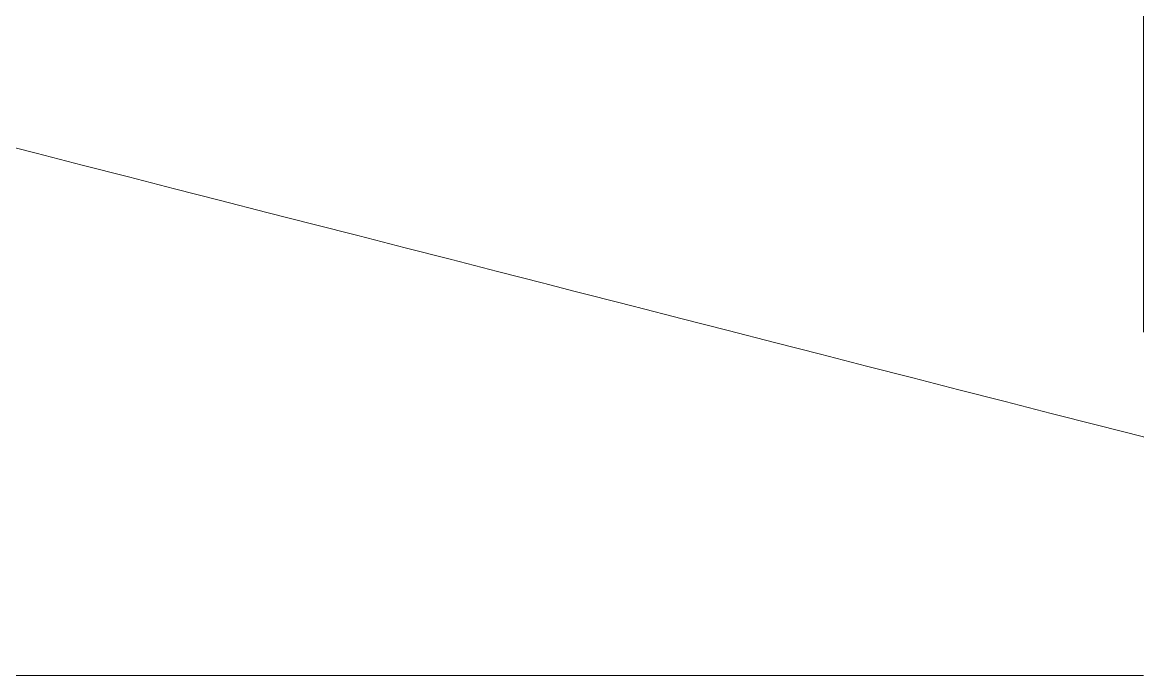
# Model space of a CAD drawing. Header units: metres. Extents: x 0 to 22, y -3 to 11.8.
# Drawn here: x 1.743 to 2.715, y 0.29 to 0.856 of the extents above; entities that cross this region are included whole.
import ezdxf

# ---------------------------------------------------------------- set-up
doc = ezdxf.new("R2010")
doc.units = ezdxf.units.M
doc.header["$MEASUREMENT"] = 0
doc.linetypes.add('Xref_Alzado 2$0$Wipeout_Contour', pattern=[1000, 0, -1000])
doc.layers.add('Xref_Alzado 2$0$Estructura - Muros', color=7, linetype='Continuous')
doc.layers.add('Xref_Alzado 2$0$Interior - Escaleras', color=7, linetype='Continuous')
doc.layers.add('Xref_Alzado 2$0$Estructura - Muros_Pen_No__81', color=7, linetype='Continuous', lineweight=13, true_color=0x6a6a6a)
doc.layers.add('Xref_Alzado 2$0$Interior - Escaleras_Pen_No__81', color=7, linetype='Continuous', lineweight=13, true_color=0x6a6a6a)

# ---------------------------------------------------------------- blocks, each defined once
blk = doc.blocks.new('Xref_Alzado 2$0$Section Element_27')
at = {"color": 254, "linetype": 'Xref_Alzado 2$0$Wipeout_Contour', "lineweight": 0, "ltscale": 264263.312377}
blk.add_wipeout([(-9342.1, 0), (-9342.1, -2999.28), (-8045.42, -2999.28), (-8045.42, -2792.31), (-8085.5, -2782.04), (-8205.5, -2751.26), (-8245.5, -2741.01), (-8325.5, -2720.49), (-8365.5, -2710.24), (-8485.5, -2679.46), (-8525.5, -2669.21), (-8538.02, -2666), (-8565.5, -2658.95), (-8605.5, -2648.69), (-8645.5, -2638.44), (-8725.5, -2617.92), (-8765.5, -2607.67), (-8885.5, -2576.89), (-8925.5, -2566.64), (-9005.5, -2546.12), (-9045.5, -2535.87), (-9125.5, -2515.35), (-9165.5, -2505.1), (-9245.5, -2484.58), (-9245.5, -1900), (-9253, -1898.05), (-9253, -300), (-9268.41, -300), (-9268.41, 0)], dxfattribs=at).dxf.layer = 'Xref_Alzado 2$0$Estructura - Muros'
at = {"layer": 'Xref_Alzado 2$0$Estructura - Muros_Pen_No__81', "color": 251, "linetype": 'Continuous', "lineweight": 13, "true_color": 0x6a6a6a}
blk.add_line((-9342.1, -2999.28), (-8045.41, -2999.28), dxfattribs=at)
blk = doc.blocks.new('Xref_Alzado 2$0$Section Element_74')
at = {"color": 254, "linetype": 'Xref_Alzado 2$0$Wipeout_Contour', "lineweight": 0, "ltscale": 33687.312577}
blk.add_wipeout([(-8045.5, -2260), (-8045.5, -2701.19), (-8045.42, -2701.25), (-8045.42, -2260)], dxfattribs=at).dxf.layer = 'Xref_Alzado 2$0$Interior - Escaleras'
at = {"color": 254, "linetype": 'Xref_Alzado 2$0$Wipeout_Contour', "lineweight": 0, "ltscale": 25549.04255}
blk.add_wipeout([(-8045.42, -2792.29), (-8045.5, -2792.29), (-8045.42, -2792.31)], dxfattribs=at).dxf.layer = 'Xref_Alzado 2$0$Interior - Escaleras'
at = {"color": 254, "linetype": 'Xref_Alzado 2$0$Wipeout_Contour', "lineweight": 0, "ltscale": 34097.291413}
blk.add_wipeout([(-8045.42, -2782.89), (-8085.5, -2782.04), (-8045.5, -2792.29), (-8045.42, -2792.29)], dxfattribs=at).dxf.layer = 'Xref_Alzado 2$0$Interior - Escaleras'
at = {"layer": 'Xref_Alzado 2$0$Interior - Escaleras_Pen_No__81', "color": 251, "linetype": 'Continuous', "lineweight": 13, "true_color": 0x6a6a6a}
blk.add_line((-8045.42, -2792.31), (-8045.5, -2792.29), dxfattribs=at)
at = {"color": 254, "linetype": 'Xref_Alzado 2$0$Wipeout_Contour', "lineweight": 0, "ltscale": 34160.983877}
blk.add_wipeout([(-8045.42, -2777.25), (-8125.5, -2771.78), (-8085.5, -2782.04), (-8045.42, -2782.89)], dxfattribs=at).dxf.layer = 'Xref_Alzado 2$0$Interior - Escaleras'
at = {"color": 254, "linetype": 'Xref_Alzado 2$0$Wipeout_Contour', "lineweight": 0, "ltscale": 25604.165633}
blk.add_wipeout([(-8125.5, -2771.78), (-8045.42, -2777.25), (-8045.42, -2764.56)], dxfattribs=at).dxf.layer = 'Xref_Alzado 2$0$Interior - Escaleras'
at = {"layer": 'Xref_Alzado 2$0$Interior - Escaleras_Pen_No__81', "color": 251, "linetype": 'Continuous', "lineweight": 13, "true_color": 0x6a6a6a}
blk.add_line((-8045.5, -2792.29), (-8085.5, -2782.04), dxfattribs=at)
at = {"color": 254, "linetype": 'Xref_Alzado 2$0$Wipeout_Contour', "lineweight": 0, "ltscale": 34217.757467}
blk.add_wipeout([(-8045.42, -2759.02), (-8165.5, -2761.52), (-8125.5, -2771.78), (-8045.42, -2764.56)], dxfattribs=at).dxf.layer = 'Xref_Alzado 2$0$Interior - Escaleras'
at = {"layer": 'Xref_Alzado 2$0$Interior - Escaleras_Pen_No__81', "color": 251, "linetype": 'Continuous', "lineweight": 13, "true_color": 0x6a6a6a}
blk.add_line((-8085.5, -2782.04), (-8125.5, -2771.78), dxfattribs=at)
at = {"color": 254, "linetype": 'Xref_Alzado 2$0$Wipeout_Contour', "lineweight": 0, "ltscale": 34284.059563}
blk.add_wipeout([(-8045.42, -2755.33), (-8205.5, -2751.26), (-8165.5, -2761.52), (-8045.42, -2759.02)], dxfattribs=at).dxf.layer = 'Xref_Alzado 2$0$Interior - Escaleras'
at = {"layer": 'Xref_Alzado 2$0$Interior - Escaleras_Pen_No__81', "color": 251, "linetype": 'Continuous', "lineweight": 13, "true_color": 0x6a6a6a}
blk.add_line((-8125.5, -2771.78), (-8165.5, -2761.52), dxfattribs=at)
at = {"color": 254, "linetype": 'Xref_Alzado 2$0$Wipeout_Contour', "lineweight": 0, "ltscale": 34351.412881}
blk.add_wipeout([(-8045.42, -2752.69), (-8245.5, -2741.01), (-8205.5, -2751.26), (-8045.42, -2755.33)], dxfattribs=at).dxf.layer = 'Xref_Alzado 2$0$Interior - Escaleras'
at = {"color": 254, "linetype": 'Xref_Alzado 2$0$Wipeout_Contour', "lineweight": 0, "ltscale": 25689.275303}
blk.add_wipeout([(-8045.42, -2731.22), (-8245.5, -2741.01), (-8045.42, -2752.69)], dxfattribs=at).dxf.layer = 'Xref_Alzado 2$0$Interior - Escaleras'
at = {"layer": 'Xref_Alzado 2$0$Interior - Escaleras_Pen_No__81', "color": 251, "linetype": 'Continuous', "lineweight": 13, "true_color": 0x6a6a6a}
blk.add_line((-8165.5, -2761.52), (-8205.5, -2751.26), dxfattribs=at)
at = {"color": 254, "linetype": 'Xref_Alzado 2$0$Wipeout_Contour', "lineweight": 0, "ltscale": 34405.153948}
blk.add_wipeout([(-8285.5, -2730.75), (-8245.5, -2741.01), (-8045.42, -2731.22), (-8045.42, -2729.48)], dxfattribs=at).dxf.layer = 'Xref_Alzado 2$0$Interior - Escaleras'
at = {"layer": 'Xref_Alzado 2$0$Interior - Escaleras_Pen_No__81', "color": 251, "linetype": 'Continuous', "lineweight": 13, "true_color": 0x6a6a6a}
blk.add_line((-8205.5, -2751.26), (-8245.5, -2741.01), dxfattribs=at)
at = {"color": 254, "linetype": 'Xref_Alzado 2$0$Wipeout_Contour', "lineweight": 0, "ltscale": 34474.140411}
blk.add_wipeout([(-8325.5, -2720.49), (-8285.5, -2730.75), (-8045.42, -2729.48), (-8045.42, -2728.17)], dxfattribs=at).dxf.layer = 'Xref_Alzado 2$0$Interior - Escaleras'
at = {"color": 254, "linetype": 'Xref_Alzado 2$0$Wipeout_Contour', "lineweight": 0, "ltscale": 25742.481785}
blk.add_wipeout([(-8045.42, -2704.62), (-8325.5, -2720.49), (-8045.42, -2728.17)], dxfattribs=at).dxf.layer = 'Xref_Alzado 2$0$Interior - Escaleras'
at = {"layer": 'Xref_Alzado 2$0$Interior - Escaleras_Pen_No__81', "color": 251, "linetype": 'Continuous', "lineweight": 13, "true_color": 0x6a6a6a}
blk.add_line((-8245.5, -2741.01), (-8285.5, -2730.75), dxfattribs=at)
at = {"color": 254, "linetype": 'Xref_Alzado 2$0$Wipeout_Contour', "lineweight": 0, "ltscale": 34527.859513}
blk.add_wipeout([(-8365.5, -2710.24), (-8325.5, -2720.49), (-8045.42, -2704.62), (-8045.42, -2704.45)], dxfattribs=at).dxf.layer = 'Xref_Alzado 2$0$Interior - Escaleras'
at = {"layer": 'Xref_Alzado 2$0$Interior - Escaleras_Pen_No__81', "color": 251, "linetype": 'Continuous', "lineweight": 13, "true_color": 0x6a6a6a}
blk.add_line((-8285.5, -2730.75), (-8325.5, -2720.49), dxfattribs=at)
at = {"color": 254, "linetype": 'Xref_Alzado 2$0$Wipeout_Contour', "lineweight": 0, "ltscale": 34597.683355}
blk.add_wipeout([(-8405.5, -2699.98), (-8365.5, -2710.24), (-8045.42, -2704.45), (-8045.42, -2704.32)], dxfattribs=at).dxf.layer = 'Xref_Alzado 2$0$Interior - Escaleras'
at = {"layer": 'Xref_Alzado 2$0$Interior - Escaleras_Pen_No__81', "color": 251, "linetype": 'Continuous', "lineweight": 13, "true_color": 0x6a6a6a}
blk.add_line((-8325.5, -2720.49), (-8365.5, -2710.24), dxfattribs=at)
at = {"color": 254, "linetype": 'Xref_Alzado 2$0$Wipeout_Contour', "lineweight": 0, "ltscale": 34290.681234}
blk.add_wipeout([(-8405.5, -2699.98), (-8045.42, -2704.32), (-8045.42, -2701.25), (-8045.5, -2701.19)], dxfattribs=at).dxf.layer = 'Xref_Alzado 2$0$Interior - Escaleras'
at = {"color": 254, "linetype": 'Xref_Alzado 2$0$Wipeout_Contour', "lineweight": 0, "ltscale": 26178.533041}
blk.add_wipeout([(-8445.5, -2689.72), (-8405.5, -2699.98), (-8045.5, -2701.19)], dxfattribs=at).dxf.layer = 'Xref_Alzado 2$0$Interior - Escaleras'
at = {"color": 254, "linetype": 'Xref_Alzado 2$0$Wipeout_Contour', "lineweight": 0, "ltscale": 25828.819709}
blk.add_wipeout([(-8045.5, -2673.34), (-8445.5, -2689.72), (-8045.5, -2701.19)], dxfattribs=at).dxf.layer = 'Xref_Alzado 2$0$Interior - Escaleras'
at = {"layer": 'Xref_Alzado 2$0$Interior - Escaleras_Pen_No__81', "color": 251, "linetype": 'Continuous', "lineweight": 13, "true_color": 0x6a6a6a}
for p, q in [((-8365.5, -2710.24), (-8405.5, -2699.98)), ((-8045.42, -2701.25), (-8045.5, -2701.19))]:
    blk.add_line(p, q, dxfattribs=at)
at = {"color": 254, "linetype": 'Xref_Alzado 2$0$Wipeout_Contour', "lineweight": 0, "ltscale": 26239.546734}
blk.add_wipeout([(-8045.5, -2673.34), (-8485.5, -2679.46), (-8445.5, -2689.72)], dxfattribs=at).dxf.layer = 'Xref_Alzado 2$0$Interior - Escaleras'
at = {"layer": 'Xref_Alzado 2$0$Interior - Escaleras_Pen_No__81', "color": 251, "linetype": 'Continuous', "lineweight": 13, "true_color": 0x6a6a6a}
blk.add_line((-8405.5, -2699.98), (-8445.5, -2689.72), dxfattribs=at)
at = {"color": 254, "linetype": 'Xref_Alzado 2$0$Wipeout_Contour', "lineweight": 0, "ltscale": 26309.65406}
blk.add_wipeout([(-8045.5, -2673.34), (-8525.5, -2669.21), (-8485.5, -2679.46)], dxfattribs=at).dxf.layer = 'Xref_Alzado 2$0$Interior - Escaleras'
at = {"layer": 'Xref_Alzado 2$0$Interior - Escaleras_Pen_No__81', "color": 251, "linetype": 'Continuous', "lineweight": 13, "true_color": 0x6a6a6a}
blk.add_line((-8445.5, -2689.72), (-8485.5, -2679.46), dxfattribs=at)
at = {"color": 254, "linetype": 'Xref_Alzado 2$0$Wipeout_Contour', "lineweight": 0, "ltscale": 26355.684925}
blk.add_wipeout([(-8045.5, -2673.34), (-8538.02, -2666), (-8525.5, -2669.21)], dxfattribs=at).dxf.layer = 'Xref_Alzado 2$0$Interior - Escaleras'
at = {"color": 254, "linetype": 'Xref_Alzado 2$0$Wipeout_Contour', "lineweight": 0, "ltscale": 26390.859986}
blk.add_wipeout([(-8045.5, -2673.34), (-8565.5, -2658.95), (-8538.02, -2666)], dxfattribs=at).dxf.layer = 'Xref_Alzado 2$0$Interior - Escaleras'
at = {"color": 254, "linetype": 'Xref_Alzado 2$0$Wipeout_Contour', "lineweight": 0, "ltscale": 25918.332004}
blk.add_wipeout([(-8045.5, -2651.6), (-8565.5, -2658.95), (-8045.5, -2673.34)], dxfattribs=at).dxf.layer = 'Xref_Alzado 2$0$Interior - Escaleras'
at = {"layer": 'Xref_Alzado 2$0$Interior - Escaleras_Pen_No__81', "color": 251, "linetype": 'Continuous', "lineweight": 13, "true_color": 0x6a6a6a}
for p, q in [((-8525.5, -2669.21), (-8538.02, -2666)), ((-8485.5, -2679.46), (-8525.5, -2669.21)), ((-8045.5, -2701.19), (-8045.5, -2673.34))]:
    blk.add_line(p, q, dxfattribs=at)
at = {"color": 254, "linetype": 'Xref_Alzado 2$0$Wipeout_Contour', "lineweight": 0, "ltscale": 26443.313333}
blk.add_wipeout([(-8605.5, -2648.69), (-8565.5, -2658.95), (-8045.5, -2651.6)], dxfattribs=at).dxf.layer = 'Xref_Alzado 2$0$Interior - Escaleras'
at = {"layer": 'Xref_Alzado 2$0$Interior - Escaleras_Pen_No__81', "color": 251, "linetype": 'Continuous', "lineweight": 13, "true_color": 0x6a6a6a}
blk.add_line((-8538.02, -2666), (-8565.5, -2658.95), dxfattribs=at)
at = {"color": 254, "linetype": 'Xref_Alzado 2$0$Wipeout_Contour', "lineweight": 0, "ltscale": 25944.838983}
blk.add_wipeout([(-8045.5, -2645.5), (-8605.5, -2648.69), (-8045.5, -2651.6)], dxfattribs=at).dxf.layer = 'Xref_Alzado 2$0$Interior - Escaleras'
at = {"color": 254, "linetype": 'Xref_Alzado 2$0$Wipeout_Contour', "lineweight": 0, "ltscale": 26511.946713}
blk.add_wipeout([(-8045.5, -2645.5), (-8645.5, -2638.44), (-8605.5, -2648.69)], dxfattribs=at).dxf.layer = 'Xref_Alzado 2$0$Interior - Escaleras'
at = {"layer": 'Xref_Alzado 2$0$Interior - Escaleras_Pen_No__81', "color": 251, "linetype": 'Continuous', "lineweight": 13, "true_color": 0x6a6a6a}
blk.add_line((-8045.5, -2673.34), (-8045.5, -2651.6), dxfattribs=at)
at = {"color": 254, "linetype": 'Xref_Alzado 2$0$Wipeout_Contour', "lineweight": 0, "ltscale": 25971.037296}
blk.add_wipeout([(-8045.5, -2622.4), (-8645.5, -2638.44), (-8045.5, -2645.5)], dxfattribs=at).dxf.layer = 'Xref_Alzado 2$0$Interior - Escaleras'
at = {"layer": 'Xref_Alzado 2$0$Interior - Escaleras_Pen_No__81', "color": 251, "linetype": 'Continuous', "lineweight": 13, "true_color": 0x6a6a6a}
for p, q in [((-8565.5, -2658.95), (-8605.5, -2648.69)), ((-8045.5, -2651.6), (-8045.5, -2645.5))]:
    blk.add_line(p, q, dxfattribs=at)
at = {"color": 254, "linetype": 'Xref_Alzado 2$0$Wipeout_Contour', "lineweight": 0, "ltscale": 26575.1948}
blk.add_wipeout([(-8045.5, -2622.4), (-8685.5, -2628.18), (-8645.5, -2638.44)], dxfattribs=at).dxf.layer = 'Xref_Alzado 2$0$Interior - Escaleras'
at = {"layer": 'Xref_Alzado 2$0$Interior - Escaleras_Pen_No__81', "color": 251, "linetype": 'Continuous', "lineweight": 13, "true_color": 0x6a6a6a}
blk.add_line((-8605.5, -2648.69), (-8645.5, -2638.44), dxfattribs=at)
at = {"color": 254, "linetype": 'Xref_Alzado 2$0$Wipeout_Contour', "lineweight": 0, "ltscale": 26645.834034}
blk.add_wipeout([(-8725.5, -2617.92), (-8685.5, -2628.18), (-8045.5, -2622.4)], dxfattribs=at).dxf.layer = 'Xref_Alzado 2$0$Interior - Escaleras'
at = {"layer": 'Xref_Alzado 2$0$Interior - Escaleras_Pen_No__81', "color": 251, "linetype": 'Continuous', "lineweight": 13, "true_color": 0x6a6a6a}
blk.add_line((-8645.5, -2638.44), (-8685.5, -2628.18), dxfattribs=at)
at = {"color": 254, "linetype": 'Xref_Alzado 2$0$Wipeout_Contour', "lineweight": 0, "ltscale": 26032.812342}
blk.add_wipeout([(-8045.5, -2617.66), (-8725.5, -2617.92), (-8045.5, -2622.4)], dxfattribs=at).dxf.layer = 'Xref_Alzado 2$0$Interior - Escaleras'
at = {"color": 254, "linetype": 'Xref_Alzado 2$0$Wipeout_Contour', "lineweight": 0, "ltscale": 26715.248186}
blk.add_wipeout([(-8765.5, -2607.67), (-8725.5, -2617.92), (-8045.5, -2617.66)], dxfattribs=at).dxf.layer = 'Xref_Alzado 2$0$Interior - Escaleras'
at = {"color": 254, "linetype": 'Xref_Alzado 2$0$Wipeout_Contour', "lineweight": 0, "ltscale": 26058.344586}
blk.add_wipeout([(-8045.5, -2589.82), (-8765.5, -2607.67), (-8045.5, -2617.66)], dxfattribs=at).dxf.layer = 'Xref_Alzado 2$0$Interior - Escaleras'
at = {"layer": 'Xref_Alzado 2$0$Interior - Escaleras_Pen_No__81', "color": 251, "linetype": 'Continuous', "lineweight": 13, "true_color": 0x6a6a6a}
for p, q in [((-8685.5, -2628.18), (-8725.5, -2617.92)), ((-8045.5, -2622.4), (-8045.5, -2617.66)), ((-8045.5, -2645.5), (-8045.5, -2622.4))]:
    blk.add_line(p, q, dxfattribs=at)
at = {"color": 254, "linetype": 'Xref_Alzado 2$0$Wipeout_Contour', "lineweight": 0, "ltscale": 26777.354993}
blk.add_wipeout([(-8805.5, -2597.41), (-8765.5, -2607.67), (-8045.5, -2589.82)], dxfattribs=at).dxf.layer = 'Xref_Alzado 2$0$Interior - Escaleras'
at = {"layer": 'Xref_Alzado 2$0$Interior - Escaleras_Pen_No__81', "color": 251, "linetype": 'Continuous', "lineweight": 13, "true_color": 0x6a6a6a}
blk.add_line((-8725.5, -2617.92), (-8765.5, -2607.67), dxfattribs=at)
at = {"color": 254, "linetype": 'Xref_Alzado 2$0$Wipeout_Contour', "lineweight": 0, "ltscale": 26848.221444}
blk.add_wipeout([(-8845.5, -2587.15), (-8805.5, -2597.41), (-8045.5, -2589.82)], dxfattribs=at).dxf.layer = 'Xref_Alzado 2$0$Interior - Escaleras'
at = {"layer": 'Xref_Alzado 2$0$Interior - Escaleras_Pen_No__81', "color": 251, "linetype": 'Continuous', "lineweight": 13, "true_color": 0x6a6a6a}
blk.add_line((-8765.5, -2607.67), (-8805.5, -2597.41), dxfattribs=at)
at = {"color": 254, "linetype": 'Xref_Alzado 2$0$Wipeout_Contour', "lineweight": 0, "ltscale": 26120.122179}
blk.add_wipeout([(-8045.5, -2588.19), (-8845.5, -2587.15), (-8045.5, -2589.82)], dxfattribs=at).dxf.layer = 'Xref_Alzado 2$0$Interior - Escaleras'
at = {"color": 254, "linetype": 'Xref_Alzado 2$0$Wipeout_Contour', "lineweight": 0, "ltscale": 26918.923968}
blk.add_wipeout([(-8885.5, -2576.89), (-8845.5, -2587.15), (-8045.5, -2588.19)], dxfattribs=at).dxf.layer = 'Xref_Alzado 2$0$Interior - Escaleras'
at = {"color": 254, "linetype": 'Xref_Alzado 2$0$Wipeout_Contour', "lineweight": 0, "ltscale": 26989.921621}
blk.add_wipeout([(-8925.5, -2566.64), (-8885.5, -2576.89), (-8045.5, -2588.19)], dxfattribs=at).dxf.layer = 'Xref_Alzado 2$0$Interior - Escaleras'
at = {"color": 254, "linetype": 'Xref_Alzado 2$0$Wipeout_Contour', "lineweight": 0, "ltscale": 27061.092635}
blk.add_wipeout([(-8965.5, -2556.38), (-8925.5, -2566.64), (-8045.5, -2588.19)], dxfattribs=at).dxf.layer = 'Xref_Alzado 2$0$Interior - Escaleras'
at = {"color": 254, "linetype": 'Xref_Alzado 2$0$Wipeout_Contour', "lineweight": 0, "ltscale": 27132.375608}
blk.add_wipeout([(-9005.5, -2546.12), (-8965.5, -2556.38), (-8045.5, -2588.19)], dxfattribs=at).dxf.layer = 'Xref_Alzado 2$0$Interior - Escaleras'
at = {"color": 254, "linetype": 'Xref_Alzado 2$0$Wipeout_Contour', "lineweight": 0, "ltscale": 27203.762634}
blk.add_wipeout([(-9045.5, -2535.87), (-9005.5, -2546.12), (-8045.5, -2588.19)], dxfattribs=at).dxf.layer = 'Xref_Alzado 2$0$Interior - Escaleras'
at = {"color": 254, "linetype": 'Xref_Alzado 2$0$Wipeout_Contour', "lineweight": 0, "ltscale": 26267.905949}
blk.add_wipeout([(-9045.5, -2535.87), (-8045.5, -2588.19), (-8045.5, -2488.85)], dxfattribs=at).dxf.layer = 'Xref_Alzado 2$0$Interior - Escaleras'
at = {"layer": 'Xref_Alzado 2$0$Interior - Escaleras_Pen_No__81', "color": 251, "linetype": 'Continuous', "lineweight": 13, "true_color": 0x6a6a6a}
for p, q in [((-8965.5, -2556.38), (-9005.5, -2546.12)), ((-8925.5, -2566.64), (-8965.5, -2556.38)), ((-8885.5, -2576.89), (-8925.5, -2566.64)), ((-8845.5, -2587.15), (-8885.5, -2576.89)), ((-8805.5, -2597.41), (-8845.5, -2587.15)), ((-8045.5, -2589.82), (-8045.5, -2588.19)), ((-8045.5, -2617.66), (-8045.5, -2589.82))]:
    blk.add_line(p, q, dxfattribs=at)
at = {"color": 254, "linetype": 'Xref_Alzado 2$0$Wipeout_Contour', "lineweight": 0, "ltscale": 27245.543758}
blk.add_wipeout([(-9085.5, -2525.61), (-9045.5, -2535.87), (-8045.5, -2488.85)], dxfattribs=at).dxf.layer = 'Xref_Alzado 2$0$Interior - Escaleras'
at = {"layer": 'Xref_Alzado 2$0$Interior - Escaleras_Pen_No__81', "color": 251, "linetype": 'Continuous', "lineweight": 13, "true_color": 0x6a6a6a}
blk.add_line((-9005.5, -2546.12), (-9045.5, -2535.87), dxfattribs=at)
at = {"color": 254, "linetype": 'Xref_Alzado 2$0$Wipeout_Contour', "lineweight": 0, "ltscale": 27317.105799}
blk.add_wipeout([(-9125.5, -2515.35), (-9085.5, -2525.61), (-8045.5, -2488.85)], dxfattribs=at).dxf.layer = 'Xref_Alzado 2$0$Interior - Escaleras'
at = {"color": 254, "linetype": 'Xref_Alzado 2$0$Wipeout_Contour', "lineweight": 0, "ltscale": 27388.746225}
blk.add_wipeout([(-8045.5, -2488.85), (-9165.5, -2505.1), (-9125.5, -2515.35)], dxfattribs=at).dxf.layer = 'Xref_Alzado 2$0$Interior - Escaleras'
at = {"color": 254, "linetype": 'Xref_Alzado 2$0$Wipeout_Contour', "lineweight": 0, "ltscale": 27460.434712}
blk.add_wipeout([(-9205.5, -2494.84), (-9165.5, -2505.1), (-8045.5, -2488.85)], dxfattribs=at).dxf.layer = 'Xref_Alzado 2$0$Interior - Escaleras'
at = {"color": 254, "linetype": 'Xref_Alzado 2$0$Wipeout_Contour', "lineweight": 0, "ltscale": 27532.280316}
blk.add_wipeout([(-9245.5, -2484.58), (-9205.5, -2494.84), (-8045.5, -2488.85)], dxfattribs=at).dxf.layer = 'Xref_Alzado 2$0$Interior - Escaleras'
at = {"color": 254, "linetype": 'Xref_Alzado 2$0$Wipeout_Contour', "lineweight": 0, "ltscale": 27565.62619}
blk.add_wipeout([(-9245.5, -2474.38), (-9245.5, -2484.58), (-8045.5, -2488.85)], dxfattribs=at).dxf.layer = 'Xref_Alzado 2$0$Interior - Escaleras'
at = {"color": 254, "linetype": 'Xref_Alzado 2$0$Wipeout_Contour', "lineweight": 0, "ltscale": 27560.850928}
blk.add_wipeout([(-8045.5, -2488.85), (-9245.5, -2466.47), (-9245.5, -2474.38)], dxfattribs=at).dxf.layer = 'Xref_Alzado 2$0$Interior - Escaleras'
at = {"color": 254, "linetype": 'Xref_Alzado 2$0$Wipeout_Contour', "lineweight": 0, "ltscale": 27558.151579}
blk.add_wipeout([(-8045.5, -2488.85), (-9245.5, -2464.18), (-9245.5, -2466.47)], dxfattribs=at).dxf.layer = 'Xref_Alzado 2$0$Interior - Escaleras'
at = {"color": 254, "linetype": 'Xref_Alzado 2$0$Wipeout_Contour', "lineweight": 0, "ltscale": 27554.991177}
blk.add_wipeout([(-9245.5, -2453.98), (-9245.5, -2464.18), (-8045.5, -2488.85)], dxfattribs=at).dxf.layer = 'Xref_Alzado 2$0$Interior - Escaleras'
at = {"color": 254, "linetype": 'Xref_Alzado 2$0$Wipeout_Contour', "lineweight": 0, "ltscale": 27552.156893}
blk.add_wipeout([(-8045.5, -2488.85), (-9245.5, -2453.43), (-9245.5, -2453.98)], dxfattribs=at).dxf.layer = 'Xref_Alzado 2$0$Interior - Escaleras'
at = {"color": 254, "linetype": 'Xref_Alzado 2$0$Wipeout_Contour', "lineweight": 0, "ltscale": 27549.483315}
blk.add_wipeout([(-8045.5, -2488.85), (-9245.5, -2443.33), (-9245.5, -2453.43)], dxfattribs=at).dxf.layer = 'Xref_Alzado 2$0$Interior - Escaleras'
at = {"color": 254, "linetype": 'Xref_Alzado 2$0$Wipeout_Contour', "lineweight": 0, "ltscale": 27544.163778}
blk.add_wipeout([(-8045.5, -2488.85), (-9245.5, -2432.64), (-9245.5, -2443.33)], dxfattribs=at).dxf.layer = 'Xref_Alzado 2$0$Interior - Escaleras'
at = {"color": 254, "linetype": 'Xref_Alzado 2$0$Wipeout_Contour', "lineweight": 0, "ltscale": 26373.377802}
blk.add_wipeout([(-8045.5, -2383.34), (-9245.5, -2432.64), (-8045.5, -2488.85)], dxfattribs=at).dxf.layer = 'Xref_Alzado 2$0$Interior - Escaleras'
at = {"layer": 'Xref_Alzado 2$0$Interior - Escaleras_Pen_No__81', "color": 251, "linetype": 'Continuous', "lineweight": 13, "true_color": 0x6a6a6a}
for p, q in [((-8045.5, -2488.85), (-8045.5, -2383.34)), ((-8045.5, -2588.19), (-8045.5, -2488.85))]:
    blk.add_line(p, q, dxfattribs=at)
blk = doc.blocks.new('Xref_Alzado 2')
at = {"layer": 'Xref_Alzado 2$0$Estructura - Muros', "lineweight": 0, "xscale": 0.001, "yscale": 0.001, "zscale": 0.001}
blk.add_blockref('Xref_Alzado 2$0$Section Element_27', (10.76023, 3.28895), dxfattribs=at)
at = {"layer": 'Xref_Alzado 2$0$Interior - Escaleras', "lineweight": 0, "xscale": 0.001, "yscale": 0.001, "zscale": 0.001}
blk.add_blockref('Xref_Alzado 2$0$Section Element_74', (10.76023, 3.28895), dxfattribs=at)

msp = doc.modelspace()

# ---------------------------------------------------------------- block references
msp.add_blockref('Xref_Alzado 2', (0, 0))

doc.saveas('drawing.dxf')
